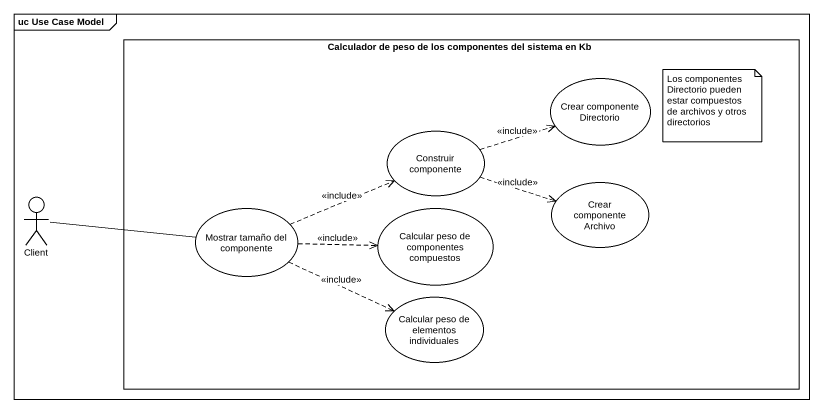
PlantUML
@startuml
mainframe uc Use Case Model
rectangle "Calculador de peso de los componentes del sistema en Kb" as Calculador_de_peso_de_los {
  usecase "Crear componente Directorio" as Crear_componente_Directorio
  usecase "Construir componente" as Construir_componente
  usecase "Crear componente Archivo" as Crear_componente_Archivo
  usecase "Mostrar tamaño del componente" as Mostrar_tamaño_del
  usecase "Calcular peso de componentes compuestos" as Calcular_peso_de
  usecase "Calcular peso de elementos individuales" as Calcular_peso_de_elementos
}
actor Client
Construir_componente .right.> Crear_componente_Directorio : <<include>>
Construir_componente .right.> Crear_componente_Archivo : <<include>>
Client -right- Mostrar_tamaño_del
Mostrar_tamaño_del .right.> Construir_componente : <<include>>
Mostrar_tamaño_del .right.> Calcular_peso_de : <<include>>
Mostrar_tamaño_del .right.> Calcular_peso_de_elementos : <<include>>
note as N1
  Los componentes Directorio pueden estar compuestos de archivos y otros directorios
end note
@enduml
